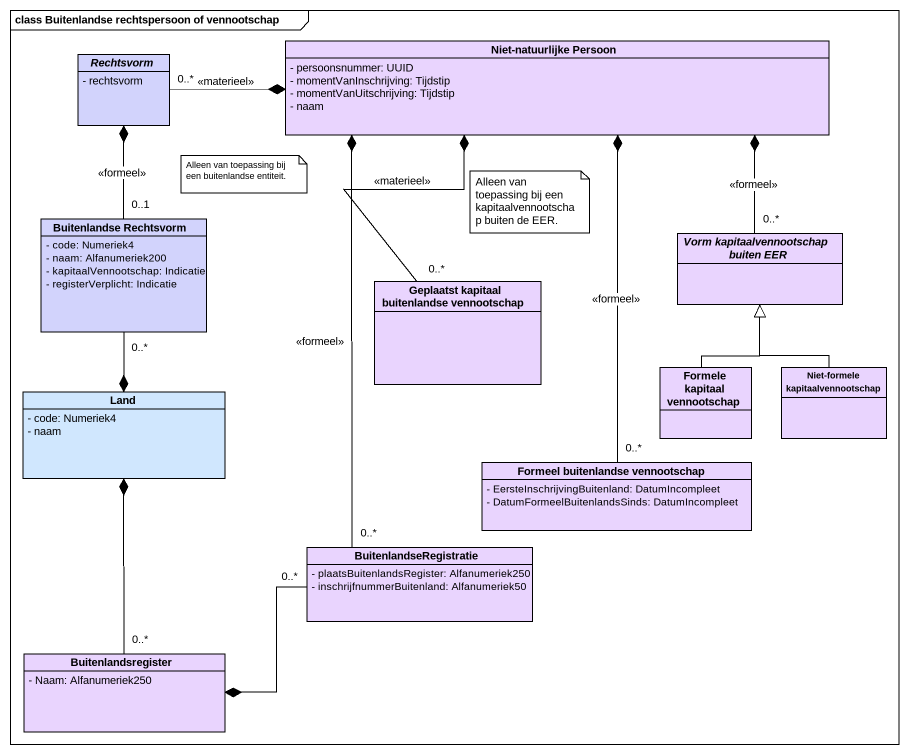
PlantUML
@startuml
mainframe class Buitenlandse rechtspersoon of vennootschap
hide circle
hide empty members
skinparam classAttributeIconSize 0
abstract class Rechtsvorm #D2D3FC {
  - rechtsvorm
}
class "Niet-natuurlijke Persoon" as Niet_natuurlijke_Persoon #E9D4FE {
  - persoonsnummer: UUID
  - momentVanInschrijving: Tijdstip
  - momentVanUitschrijving: Tijdstip
  - naam
}
class "Buitenlandse Rechtsvorm" as Buitenlandse_Rechtsvorm #D2D3FC {
  - code: Numeriek4
  - naam: Alfanumeriek200
  - kapitaalVennootschap: Indicatie
  - registerVerplicht: Indicatie
}
abstract class "Vorm kapitaalvennootschap buiten EER" as Vorm_kapitaalvennootschap #E9D4FE
class "Geplaatst kapitaal buitenlandse vennootschap" as Geplaatst_kapitaal #E9D4FE
class Land #D0E7FE {
  - code: Numeriek4
  - naam
}
class "Formele kapitaal vennootschap" as Formele_kapitaal #E9D4FE
class "Niet-formele kapitaalvennootschap" as Niet_formele #E9D4FE
class "Formeel buitenlandse vennootschap" as Formeel_buitenlandse #E9D4FE {
  - EersteInschrijvingBuitenland: DatumIncompleet
  - DatumFormeelBuitenlandsSinds: DatumIncompleet
}
class BuitenlandseRegistratie #E9D4FE {
  - plaatsBuitenlandsRegister: Alfanumeriek250
  - inschrijfnummerBuitenland: Alfanumeriek50
}
class Buitenlandsregister #E9D4FE {
  - Naam: Alfanumeriek250
}
Rechtsvorm "0..*" -right-* Niet_natuurlijke_Persoon : <<materieel>>
Buitenlandse_Rechtsvorm "0..1" -up-* Rechtsvorm : <<formeel>>
Buitenlandse_Rechtsvorm "0..*" --* Land
Vorm_kapitaalvennootschap "0..*" -up-* Niet_natuurlijke_Persoon : <<formeel>>
Geplaatst_kapitaal "0..*" -up-* Niet_natuurlijke_Persoon : <<materieel>>
Formele_kapitaal -up-|> Vorm_kapitaalvennootschap
Niet_formele -up-|> Vorm_kapitaalvennootschap
Formeel_buitenlandse "0..*" -up-* Niet_natuurlijke_Persoon : <<formeel>>
BuitenlandseRegistratie "0..*" -up-* Niet_natuurlijke_Persoon : <<formeel>>
BuitenlandseRegistratie "0..*" -left-* Buitenlandsregister
Buitenlandsregister "0..*" -up-* Land
note as N1
  Alleen van toepassing bij een buitenlandse entiteit.
end note
note as N2
  Alleen van toepassing bij een kapitaalvennootschap buiten de EER.
end note
@enduml
